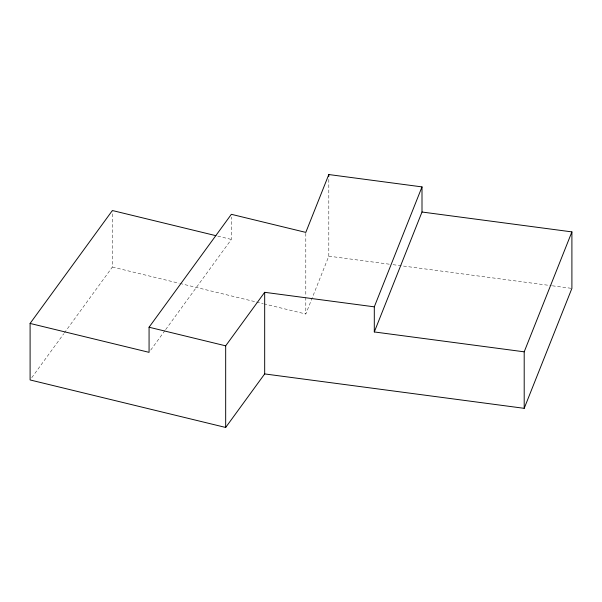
<?xml version="1.0" encoding="UTF-8"?>
<svg xmlns="http://www.w3.org/2000/svg" width="602" height="602" viewBox="0 0 602 602"><rect width="100%" height="100%" fill="white"/><g stroke="black" fill="none" stroke-linecap="round" stroke-linejoin="round"><path stroke-width="0.45" stroke-dasharray="3.01 2.26" d="M263.834 303.822L305.801 314.018L328.812 256.166L328.812 178.267M31.756 377.672L63.789 333.726M64.339 332.966L112.378 267.04L112.378 211.452M150.733 350.071L165.091 330.363M165.64 329.61L231.356 239.43L231.356 217.104M328.812 256.166L389.351 264.195M393.076 264.684L551.409 285.679M552.343 285.799L571.9 288.396M217.728 236.119L231.356 239.43M112.378 267.04L178.982 283.211M179.893 283.437L255.624 301.828M256.535 302.053L262.923 303.604M305.801 233.328L305.801 296.417M305.801 297.343L305.801 314.018"/><path stroke-width="0.9" d="M328.812 174.542L305.801 232.395L231.356 214.312L149.07 327.225L149.07 352.343L30.1 323.44L30.1 379.952L225.675 427.458L264.677 373.925L264.677 292.309L374.301 306.839L422.002 186.898L328.812 174.542L328.812 176.409M422.002 212.017L571.9 231.89L524.199 351.824L374.301 331.95L422.002 212.017L422.002 186.898M264.677 373.925L524.199 408.329L571.9 288.396L571.9 231.89M30.1 323.44L112.378 210.527L215.915 235.675M225.675 427.458L225.675 345.834L264.677 292.309M149.07 327.225L225.675 345.834M524.199 351.824L524.199 408.329M374.301 306.839L374.301 331.95"/></g></svg>
